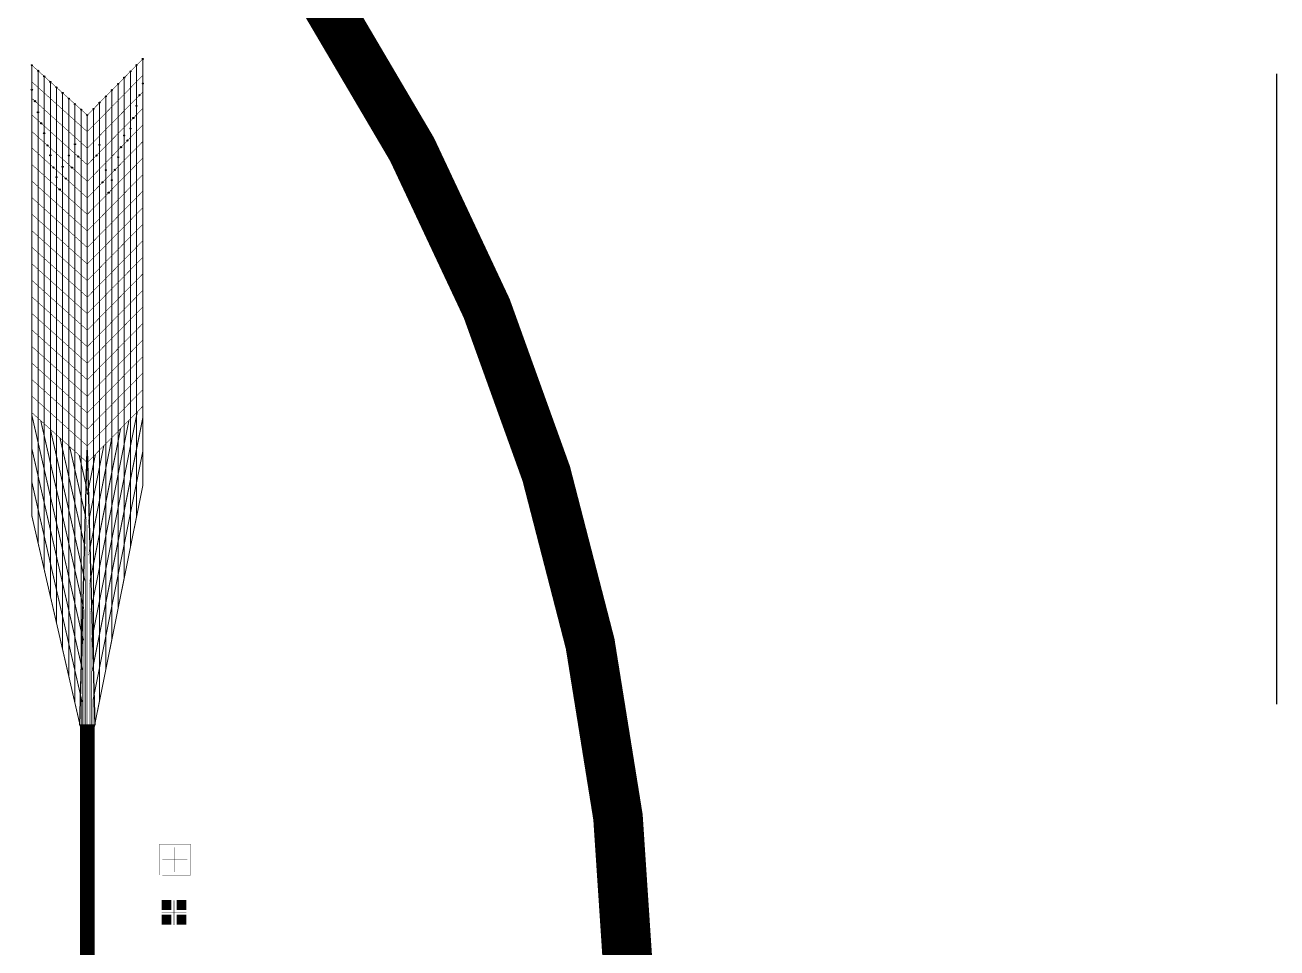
# Model space of a CAD drawing. Header units: millimetres. Extents: x -51 to 51, y -51 to 51.
# Drawn here: x 25.58 to 50.8, y 1.43 to 20.03 of the extents above; entities that cross this region are included whole.
import ezdxf

# ---------------------------------------------------------------- set-up
doc = ezdxf.new("R2010")
doc.units = ezdxf.units.MM
doc.linetypes.add('DASHED', pattern=[19.049999999999997, 12.7, -6.35])
for name, color, linetype in [('bottom_SU8', 5, 'Continuous'), ('metal', 43, 'Continuous'), ('Pt_pads', 1, 'Continuous'), ('reference', 18, 'DASHED')]:
    doc.layers.add(name, color=color, linetype=linetype)
doc.layers.add('top SU-8', color=3, linetype='Continuous', transparency=0.63)

msp = doc.modelspace()

# ---------------------------------------------------------------- linework, layer by layer
at = {"layer": 'bottom_SU8', "transparency": 33554544, "const_width": 1}
msp.add_lwpolyline([(-28.57797041980968, 24.88777058002335, 0.1876667362745851), (-37.85184467012155, -0.7933188926900812, 0.1868266007979046), (-27.32953289591729, -26.11261983133168, 0.1842770213028427), (-2.859382520278395, -37.72452526910359, 0.1850827688334266), (23.00938973387303, -30.07754780079944, 0.238564766207885), (37.75934586617806, 0.5371393615636464, 0.2373457176152347), (21.82965260087996, 30.7311423846811, 0.1857610783168467), (-4.560310380281827, 37.52382571813034, 0.186577640448192)], format="xyb", close=True, dxfattribs=at)
at = {"layer": 'bottom_SU8', "transparency": 33554544}
for points, const_width in [([(25.71783839856281, 19.2222784680461), (25.71783839856281, 10.13667092660512)], 0.02), ([(25.71783839856281, 19.2222784680461), (26.8351953293212, 18.21561078463701)], 0.01), ([(27.82850970359901, 19.2222784680461), (27.82850970359901, 10.12726741314464)], 0.02), ([(27.9535261825128, 19.34729494695988), (27.9535261825128, 10.74342403982059)], 0.02), ([(25.71783839856281, 18.88830432351057), (26.8351953293212, 17.88163664010148)], 0.01), ([(26.09093999043775, 16.12657775221247), (26.09093999043775, 18.88613761204043)], 0.02), ([(25.71783839856281, 18.55561246804609), (26.8351953293212, 17.54894478463702)], 0.01), ([(25.71783839856281, 18.2222794680461), (26.8351953293212, 17.21561178463702)], 0.01), ([(26.8351953293212, 18.21561078463701), (26.83519532932119, 11.04362820174762)], 0.02), ([(25.71783839856281, 17.8889464680461), (26.8351953293212, 16.88227878463702)], 0.01), ([(25.71783839856281, 17.5556134680461), (26.8351953293212, 16.54894578463702)], 0.01), ([(25.71783839856281, 17.2222804680461), (26.8351953293212, 16.21561278463702)], 0.01), ([(25.71783839856281, 16.8889474680461), (26.8351953293212, 15.88227978463702)], 0.01), ([(25.71783839856281, 16.5556144680461), (26.8351953293212, 15.54894678463702)], 0.01), ([(25.71783839856281, 16.2222814680461), (26.8351953293212, 15.21561378463702)], 0.01), ([(25.71783839856281, 15.88894846804611), (26.8351953293212, 14.88228078463702)], 0.01), ([(25.71783839856281, 15.5556154680461), (26.8351953293212, 14.54894778463702)], 0.01), ([(25.71783839856281, 15.2222824680461), (26.8351953293212, 14.21561478463702)], 0.01), ([(25.71783839856281, 14.8889494680461), (26.8351953293212, 13.88228178463702)], 0.01), ([(25.71783839856281, 14.5556164680461), (26.8351953293212, 13.54894878463702)], 0.01), ([(25.71783839856281, 14.2222834680461), (26.8351953293212, 13.21561578463703)], 0.01), ([(25.71783839856281, 13.88895046804611), (26.8351953293212, 12.88228278463702)], 0.01), ([(25.71783839856281, 13.5556174680461), (26.8351953293212, 12.54894978463702)], 0.01), ([(25.7178383985628, 13.2222844680461), (26.83519532932119, 12.21561678463702)], 0.01), ([(25.7178383985628, 12.88895146804611), (26.83519532932119, 11.88228378463702)], 0.01), ([(25.7178383985628, 12.5556184680461), (26.83519532932119, 11.54895078463702)], 0.01), ([(25.7178383985628, 12.2222854680461), (26.83519532932119, 11.21561778463702)], 0.01), ([(26.97439840354622, 5.878711448469108), (27.9535261825128, 10.74912958396371)], 0.02), ([(25.71783839856281, 10.14377712568695), (26.69517092523097, 5.898170587325794)], 0.02), ([(26.83519532932119, 5.929821224709837), (26.83519532932119, -19.10166148976654)], 0.3)]:
    msp.add_lwpolyline(points, dxfattribs=dict(at, const_width=const_width))
at = {"layer": 'bottom_SU8', "transparency": 33554559}
for points, const_width in [([(26.8351953293212, 18.21561078463701), (27.9535261825128, 19.34729494695988)], 0.01), ([(26.8351953293212, 17.88227778463702), (27.9523945858961, 19.01665813437583)], 0.01), ([(26.8351953293212, 17.54894478463702), (27.9535261825128, 18.68447413349863)], 0.01), ([(26.8351953293212, 17.21561178463702), (27.9535261825128, 18.35114113349863)], 0.01), ([(26.8351953293212, 16.87732699935162), (27.9535261825128, 18.01843224020698)], 0.01), ([(26.8351953293212, 16.54894578463702), (27.9535261825128, 17.68447513349864)], 0.01), ([(26.8351953293212, 16.21561278463702), (27.9535261825128, 17.35114213349863)], 0.01), ([(26.8351953293212, 15.88227978463702), (27.9535261825128, 17.01780913349864)], 0.01), ([(26.8351953293212, 15.54894678463702), (27.9535261825128, 16.68447613349863)], 0.01), ([(26.8351953293212, 15.21561378463702), (27.9535261825128, 16.35114313349864)], 0.01), ([(26.8351953293212, 14.88228078463702), (27.9535261825128, 16.01781013349864)], 0.01), ([(26.8351953293212, 14.54894778463702), (27.9535261825128, 15.68447713349864)], 0.01), ([(26.8351953293212, 14.21561478463702), (27.9535261825128, 15.35114413349864)], 0.01), ([(26.8351953293212, 13.88228178463702), (27.9535261825128, 15.01781113349863)], 0.01), ([(26.8351953293212, 13.54894878463702), (27.9535261825128, 14.68447813349863)], 0.01), ([(26.8351953293212, 13.21561578463703), (27.9535261825128, 14.35114513349864)], 0.01), ([(26.8351953293212, 12.88228278463702), (27.9535261825128, 14.01781213349863)], 0.01), ([(26.8351953293212, 12.54894978463702), (27.9535261825128, 13.68447913349863)], 0.01), ([(26.83519532932119, 12.21561678463702), (27.9535261825128, 13.35114613349863)], 0.01), ([(26.83519532932119, 11.88228378463702), (27.9535261825128, 13.01781313349864)], 0.01), ([(26.83519532932119, 11.54895078463702), (27.9535261825128, 12.68448013349864)], 0.01), ([(25.71783839856281, 12.17333587376309), (26.75520963191554, 7.631636303231865)], 0.02), ([(26.83519532932119, 11.21561778463702), (27.95375984814665, 12.35138439261055)], 0.01), ([(27.84334219682504, 12.23926865928332), (26.92220798889539, 7.632528777075137)], 0.02), ([(27.9535261825128, 12.11661644024598), (26.94015346012244, 7.048576956325221)], 0.02), ([(25.89751159602121, 12.06041131979753), (26.76117736763887, 8.279209048204674)], 0.02), ([(26.09093999043774, 11.88614461204044), (26.78622291377074, 8.843298211441013)], 0.02), ([(27.50529056153376, 11.89601822296708), (26.89135959845069, 8.825651029771677)], 0.02), ([(27.6743163791794, 12.0676434411252), (26.91177168854576, 8.254035165515095)], 0.02), ([(26.28501301105049, 11.71129713699069), (26.79279849708434, 9.48816905160086)], 0.02), ([(27.3313655552435, 11.71941847292004), (26.87799875582409, 9.432114539657057)], 0.02), ([(25.71783839856281, 11.49963587376309), (26.73705500816639, 7.03741879150002)], 0.02), ([(26.47876371856513, 11.53674004558728), (26.80957116638244, 10.08843687756456)], 0.02), ([(26.67251442607977, 11.36218295418386), (26.8351953293212, 10.64995211084605)], 0.02), ([(26.99821310859682, 11.38114256849273), (26.8351953293212, 10.56586451364127)], 0.02), ([(27.16830849545723, 11.55811687380451), (26.86231056042125, 10.02777213243188)], 0.02), ([(27.9535261825128, 11.44291644024598), (26.95273817737147, 6.437815145308249)], 0.02), ([(25.71783839856281, 10.82593587376309), (26.73123441559907, 6.389201841263979)], 0.02), ([(28.28753123231369, 2.903628917450713), (28.28753123231369, 3.524091928409045), (28.91253123231369, 3.524091928409045), (28.91253123231369, 2.899091928409045), (28.35003123231369, 2.899091928409045)], 0.005), ([(28.28753123231369, 2.903628917450713), (28.28753123231369, 3.524091928409045), (28.91253123231369, 3.524091928409045), (28.91253123231369, 2.899091928409045), (28.35003123231369, 2.899091928409045)], 0.005), ([(28.60003123231369, 3.461591928409045), (28.60003123231369, 2.961591928409045)], 0.005), ([(28.60003123231369, 3.461591928409045), (28.60003123231369, 2.961591928409045)], 0.005), ([(28.35003123231369, 3.211591928409045), (28.85003123231369, 3.211591928409045)], 0.005), ([(28.35003123231369, 3.211591928409045), (28.85003123231369, 3.211591928409045)], 0.005), ([(28.43126755424709, 2.198953844801284), (28.43126755424709, 2.400069974278895)], 0.2), ([(28.43126755424709, 2.198953844801284), (28.43126755424709, 2.400069974278895)], 0.2), ([(28.5821047495243, 1.897071184969358), (28.5821047495243, 2.397071184969358)], 0.01), ([(28.5821047495243, 1.897071184969358), (28.5821047495243, 2.397071184969358)], 0.01), ([(28.73294174846351, 2.198953844801284), (28.73294174846351, 2.400069974278895)], 0.2), ([(28.73294174846351, 2.198953844801284), (28.73294174846351, 2.400069974278895)], 0.2), ([(28.43126755424709, 1.900777248349558), (28.43126755424709, 2.10189337782717)], 0.2), ([(28.43126755424709, 1.900777248349558), (28.43126755424709, 2.10189337782717)], 0.2), ([(28.73294174846351, 1.900777248349558), (28.73294174846351, 2.10189337782717)], 0.2), ([(28.73294174846351, 1.900777248349558), (28.73294174846351, 2.10189337782717)], 0.2)]:
    msp.add_lwpolyline(points, dxfattribs=dict(at, const_width=const_width))
for points in [[(25.84285487747659, 19.10964655450825, 0.02, 0.02, 0), (25.84285487747659, 9.60069607006232, 0.02, 0.02, 0)], [(25.96689743395717, 18.99789208327434, 0.02, 0.02, 0), (25.96689743395717, 9.061845807271666, 0.02, 0.02, 0)], [(27.57945066820465, 18.97131181706155, 0.02, 0.02, 0), (27.57945066820465, 8.888387596994633, 0.02, 0.02, 0)], [(27.70349322468523, 19.09726198913231, 0.02, 0.02, 0), (27.70349322468522, 9.505405242325605, 0.02, 0.02, 0)], [(26.21498254691832, 18.77438314080653, 0.02, 0.02, 0), (26.21498254691831, 7.984145281690441, 0.02, 0.02, 0)], [(26.339067303514, 18.66259064994708, 0.02, 0.02, 0), (26.33892257281995, 7.445740419502446, 0.02, 0.02, 0)], [(27.3313655552435, 18.71941147292004, 0.02, 0.02, 0), (27.3313655552435, 7.657691376788527, 0.02, 0.02, 0)], [(27.45540811172407, 18.8453616449908, 0.02, 0.02, 0), (27.45540811172407, 8.271369951663662, 0.02, 0.02, 0)], [(26.46306765987947, 18.55087419833873, 0.02, 0.02, 0), (26.46306765987946, 6.906444756109217, 0.02, 0.02, 0)], [(26.58711021636005, 18.43911972710482, 0.02, 0.02, 0), (26.58711021636004, 6.367594493318567, 0.02, 0.02, 0)], [(27.08328044228235, 18.46751112877853, 0.02, 0.02, 0), (27.08323992240915, 6.420115460031639, 0.02, 0.02, 0)], [(27.20732299876292, 18.59346130084929, 0.02, 0.02, 0), (27.20732299876292, 7.037334661001715, 0.02, 0.02, 0)], [(26.71115277284062, 18.32736525587092, 0.02, 0.02, 0), (26.70893452918944, 6.757858897078588, 0.02, 0.02, 0)], [(26.95923788580177, 18.34156095670777, 0.02, 0.02, 0), (26.95923788580177, 6.880674582445751, 0.02, 0.02, 0)], [(26.09093999043775, 16.12657775221247, 0.02, 0.02, 0), (26.09093999043774, 8.522995544481063, 0.04, 0.04, 0)], [(28.3321047495243, 2.147071184969358, 0.01, 0.01, 0), (28.8321047495243, 2.147071184969358, 0.025, 0.025, 0)], [(28.3321047495243, 2.147071184969358, 0.01, 0.01, 0), (28.8321047495243, 2.147071184969358, 0.025, 0.025, 0)]]:
    msp.add_lwpolyline(points, format="xyseb", dxfattribs=at)
at = {"layer": 'bottom_SU8', "transparency": 33554544}
msp.add_lwpolyline([(26.83519532932119, 11.46181894777892), (26.98517909183428, 5.922612984735864), (26.68652086244059, 5.922817515539208)], close=True, dxfattribs=at)
for centre, radius in [((25.71783839856281, 19.2222784680461), 0.01), ((27.82850970359901, 19.2222784680461), 0.01147710527947082), ((27.9535261825128, 19.34729494695988), 0.01), ((25.84285487747659, 19.10964655450825), 0.01), ((25.96689743395717, 18.99789208327434), 0.01), ((25.71783839856281, 18.72894072581945), 0.011), ((26.09093999043775, 18.88613761204043), 0.01), ((26.21498254691832, 18.77438314080653), 0.01), ((26.339067303514, 18.66259064994708), 0.01), ((27.95354827706674, 18.85304639023568), 0.011), ((25.78277879795479, 18.49716178914488), 0.011), ((26.46306765987947, 18.55087419833873), 0.01), ((26.58711021636005, 18.43911972710482), 0.01), ((27.82855971212044, 18.40374234597627), 0.011), ((27.88868719008361, 18.6186380004403), 0.011), ((25.84276424763871, 18.2727349340216), 0.011), ((26.71115277284062, 18.32736525587092), 0.01), ((27.7636793722199, 18.15837472250307), 0.011), ((25.9072128279469, 18.05146434516103), 0.011), ((27.70348346666529, 17.94552948462339), 0.011), ((25.96686139408135, 17.85023281580285), 0.011), ((27.57940093364109, 17.80487248477854), 0.011), ((27.64638229847196, 17.70503348636287), 0.011), ((26.03149457397094, 17.60636215967228), 0.011), ((26.09094027375127, 17.4055271412071), 0.011), ((26.46296867155402, 17.40082534316795), 0.011), ((26.58695256400611, 17.62964804465261), 0.011), ((27.02027272550092, 17.40353543404112), 0.011), ((27.08324250920501, 17.61826533263363), 0.011), ((27.51448485783947, 17.57045000390631), 0.011), ((26.1549543152272, 17.16179976796808), 0.011), ((26.33887517846566, 17.17620686537609), 0.011), ((26.52744282932818, 17.1595442561288), 0.011), ((26.6506968957144, 17.38285599238392), 0.011), ((27.45534397409816, 17.36721112115717), 0.011), ((26.21500454000321, 16.96467627011677), 0.011), ((26.40336931399514, 16.93800160293685), 0.011), ((27.20735061571136, 17.10926634358927), 0.011), ((27.33125778771878, 16.90554039763171), 0.011), ((27.39099469764885, 17.11317123532864), 0.011), ((26.27911265360216, 16.71721903542042), 0.011), ((27.14375090000781, 16.86224654466654), 0.011), ((27.26664901792055, 16.65388650920935), 0.011)]:
    msp.add_circle(centre, radius, dxfattribs=at)
at = {"layer": 'bottom_SU8', "transparency": 33554559}
for centre in [(27.57945066820465, 18.97131181706155), (27.70349322468523, 19.09726198913231), (27.3313655552435, 18.71941147292004), (27.45540811172407, 18.8453616449908), (27.08328044228235, 18.46751112877853), (27.20732299876292, 18.59346130084929), (26.8351953293212, 18.21561078463701), (26.95923788580177, 18.34156095670777)]:
    msp.add_circle(centre, 0.01, dxfattribs=at)
at = {"layer": 'metal', "transparency": 33554544, "const_width": 1}
msp.add_lwpolyline([(-28.57797041980968, 24.88777058002335, 0.1876667362745851), (-37.85184467012155, -0.7933188926900812, 0.1868266007979046), (-27.32953289591729, -26.11261983133168, 0.1842770213028427), (-2.859382520278395, -37.72452526910359, 0.1850827688334266), (23.00938973387303, -30.07754780079944, 0.238564766207885), (37.75934586617806, 0.5371393615636464, 0.2373457176152347), (21.82965260087996, 30.7311423846811, 0.1857610783168467), (-4.560310380281827, 37.52382571813034, 0.186577640448192)], format="xyb", close=True, dxfattribs=at)
at = {"layer": 'metal', "transparency": 33554544, "const_width": 0.004}
for points in [[(25.71403133727642, 10.13668819075938), (25.71326378985592, 18.72894072581946)], [(27.94886467656821, 18.67974093956512), (27.88868719008361, 18.6186380004403)], [(27.94886467656821, 10.74878465240906), (27.94886467656821, 18.68149225975637)], [(27.9583816651008, 10.74818644504828), (27.9583816651008, 18.85304639023568)], [(25.72156786468727, 18.55233817247469), (25.78277879795479, 18.49716178914488)], [(25.72270271843299, 10.14153988816403), (25.72270271843299, 18.55134302378153)], [(27.82386551975457, 18.21948645587383), (27.7636793722199, 18.15837472250307)], [(27.82366990071813, 10.81974598413379), (27.82386551975457, 18.22147079951398)], [(27.83356513622642, 10.81942902818079), (27.83356513622642, 18.40374234597627)], [(25.84752822193664, 10.27755099719931), (25.84752822193664, 18.10852421819661)], [(25.84752822193664, 18.10503560704771), (25.9072128279469, 18.05146434516103)], [(27.7085616294527, 10.86499342059412), (27.7085616294527, 17.94552948462339)], [(25.96184899167534, 17.85023281580285), (25.96226912744547, 10.40507818408921)], [(25.97087838495421, 17.66097349907047), (26.03149457397094, 17.60636215967228)], [(25.97204915750413, 10.4050781840892), (25.97204915750413, 17.65991870730412)], [(27.58419048142073, 10.91798788386902), (27.58419048142073, 17.80487248477854)], [(27.69910674794679, 17.75883164944246), (27.64638229847196, 17.70503348636287)], [(27.69910674794679, 10.86551894855572), (27.69910674794679, 17.76065545660683)], [(26.08675352946798, 10.5352805319321), (26.08675352946798, 17.4055271412071)], [(26.45851523238994, 10.93048314976383), (26.45851523238994, 17.40191553415204)], [(26.58277677978654, 11.06117748123049), (26.58277677978654, 17.62964804465261)], [(26.59043271720133, 17.4381730206123), (26.6506968957144, 17.38285599238392)], [(26.59161061603622, 11.06117748123049), (26.59147907026059, 17.43721256378464)], [(26.95726837209961, 17.3395621544083), (27.02027272550092, 17.40353543404112)], [(27.08342253523696, 11.13057233041306), (27.08342253523696, 17.61826533263363)], [(27.57653961384298, 17.63376848170161), (27.51448485783947, 17.57045000390631)], [(27.57477578681451, 10.92060158790882), (27.57562786312578, 17.6328381635236)], [(26.09492608353608, 10.53534482524671), (26.09492608353608, 17.21755585265097)], [(26.09492608353608, 17.21588139512963), (26.1549543152272, 17.16179976796808)], [(26.33394314985949, 10.79908438719983), (26.33394314985949, 17.17620686537609)], [(26.46777544229632, 10.93048314976383), (26.46777544229632, 17.21517420465531)], [(26.46777544229632, 17.21330078515275), (26.52744282932818, 17.1595442561288)], [(26.95923788580177, 11.1845256026813), (26.95923788580177, 17.34156195670777)], [(27.45062384005419, 17.17359599773724), (27.39099469764885, 17.11317123532864)], [(27.45062384005419, 10.9714603539596), (27.45062384005419, 17.17542416415696)], [(27.46008585718275, 10.97034628685244), (27.46058653783862, 17.36721112115717)], [(26.21044515355848, 10.66867797796746), (26.21044515355848, 16.96467627011677)], [(26.34376397840607, 10.80067215253072), (26.34376397840607, 16.99387102559965)], [(26.34376397840607, 16.99171021116169), (26.40336931399514, 16.93800160293685)], [(27.20365563651268, 16.92358711062798), (27.14375090000781, 16.86224654466654)], [(27.20231629317837, 11.09360505276365), (27.2028094960389, 16.92272068939698)], [(27.21194288234679, 11.09360505276365), (27.21138757245959, 17.10926634358927)], [(27.33643093772358, 11.02467565079266), (27.33643093772358, 16.90554039763171)], [(26.21835450355571, 10.66816641287291), (26.2191879815844, 16.77438763530866)], [(26.21918763093223, 16.77181868966269), (26.27911265360216, 16.71721903542042)], [(27.32597503707817, 16.71430971756942), (27.26664901792055, 16.65388650920935)], [(27.32597503707817, 11.02498593591915), (27.32597503707817, 16.71629162887118)], [(26.95923788580177, 11.18622122942807), (26.83615813513436, 10.5706796599035)], [(27.08342253523696, 11.13358857486622), (26.84619532932119, 9.947177277544741)], [(26.85519532932119, 9.342530529810546), (27.20263203616677, 11.0951978390265)], [(26.86419532932119, 9.34291908505881), (27.21215251502036, 11.09466041886704)], [(26.80119532932119, 9.43066827783511), (26.45851523238994, 10.93175872671102)], [(26.81019532932119, 9.43066827783511), (26.46748421774433, 10.93175872671102)], [(26.81919532932119, 10.02611941192114), (26.58277677978654, 11.06238985475603)], [(26.82819532932119, 10.02736334778771), (26.5916105910234, 11.06238985475603)], [(26.87319532932119, 8.756974975426573), (27.32597503707817, 11.02619137678852)], [(26.88219532932119, 8.759960421506065), (27.33643093772358, 11.02619137678852)], [(26.89119532932119, 8.175637621543016), (27.45062384005419, 10.97284809257533)], [(26.90019532932119, 8.172680129078316), (27.46058653783862, 10.97284809257533)], [(26.90919532932119, 7.592033229484485), (27.5749661809788, 10.9222846226567)], [(26.91819532932119, 7.59120859784295), (27.58419048142073, 10.91950480836214)], [(26.92719532932119, 7.0093233531056), (27.69910674794679, 10.86616152414895)], [(26.93619532932119, 7.005806788341459), (27.7085616294527, 10.86616152414895)], [(26.76519532932119, 8.243321709488526), (26.21044515355848, 10.66935725081154)], [(26.77419532932119, 8.243321709488526), (26.21835466610096, 10.66935725081154)], [(26.78319532932119, 8.837363981379411), (26.33394314985949, 10.8006805459216)], [(26.79219532932119, 8.839575112324354), (26.34376397840607, 10.8020368585483)], [(26.94519532932119, 6.425296861460964), (27.82386551975457, 10.82072454165958)], [(26.95274093951536, 6.414232820653043), (27.83356513622642, 10.82072454165958)], [(26.96319532932119, 5.846645849976512), (27.94886467656821, 10.75012642592807)], [(26.97219532932119, 5.845885511649129), (27.9583816651008, 10.74912958396371)], [(26.72919532932119, 7.052343966556208), (25.96226912744547, 10.40829005444991)], [(26.73819532932119, 7.052343966556209), (25.97204915750413, 10.40829005444991)], [(26.74719532932119, 7.64871197921363), (26.08675352946798, 10.53648253737626)], [(26.75619532932119, 7.64871197921363), (26.09492608353608, 10.53648253737626)], [(26.83719532932119, -11.09568272075523), (26.83719532932119, 10.57541633231719)], [(25.71341723074616, 10.14271900786078), (26.69319532932119, 5.886887874098619)], [(26.70219532932119, 5.888539932743669), (25.72270271843299, 10.14290122921327)], [(25.83713077496409, 10.28490279793866), (26.71126525836567, 6.455139762900632)], [(26.72019532932119, 6.456006702875555), (25.84639933538907, 10.28490279793866)], [(26.81919532932119, -12.09568272075523), (26.81919532932119, 10.02736334778771)], [(26.82819532932119, -11.59568272075522), (26.82819532932119, 10.02906292757822)], [(26.84619532932119, -10.59568272075523), (26.84619532932119, 9.956179467246756)], [(26.80119532932119, -13.09568272075522), (26.80119532932119, 9.436535741619053)], [(26.81019532932119, -12.59568272075523), (26.81019532932119, 9.43653574161905)], [(26.85519532932119, -10.09605389900143), (26.85519532932119, 9.348076527021902)], [(26.86419532932119, -9.596063882279097), (26.86419532932119, 9.348076527021902)], [(26.78319532932119, -14.09568272075524), (26.78319532932119, 8.83888186267265)], [(26.79219532932119, -13.59568272075523), (26.79219532932119, 8.840687666200182)], [(26.87319532932119, -9.096063882279093), (26.87319532932119, 8.759870969938191)], [(26.88219532932119, -8.596063882279093), (26.88219532932119, 8.761724294611184)], [(26.76519532932119, -15.09568272075524), (26.76519532932119, 8.244467807702648)], [(26.77419532932119, -14.59568272075524), (26.77419532932119, 8.244467807702648)], [(26.89119532932119, -8.096063882279093), (26.89119532932119, 8.176409141316496)], [(26.90019532932119, -7.596063882279093), (26.90019532932119, 8.175637621543018)], [(26.74719532932119, -16.09568272075524), (26.74719532932119, 7.650263404844708)], [(26.75619532932119, -15.59568272075523), (26.75619532932119, 7.650263404844708)], [(26.90919532932119, -7.096063882279097), (26.90919532932119, 7.596958656443775)], [(26.91819532932119, -6.596063882279093), (26.91819532932119, 7.595180806531033)], [(26.72919532932119, -17.09568272075523), (26.72919532932119, 7.055416068842504)], [(26.73819532932119, -16.59568272075524), (26.73819532932119, 7.055416068842505)], [(26.92719532932119, -6.096063882279093), (26.92719532932119, 7.011422669590473)], [(26.93619532932119, -5.596063882279093), (26.93619532932119, 7.008549037970596)], [(26.71119532932119, -18.09568272075524), (26.71119532932119, 6.456490300414742)], [(26.72019532932119, -17.59568272075524), (26.72019532932119, 6.457591672844927)], [(26.94519532932119, -5.096063882279097), (26.94519532932119, 6.426814742754203)], [(26.95419532932119, -4.596063882279093), (26.95274093951721, 6.416899562701857)], [(26.69319532932119, -19.09568272075524), (26.69319532932119, 5.888855808593206)], [(26.70219532932119, -18.59568272075524), (26.70219532932119, 5.894267628452752)], [(26.96319532932119, -4.096063882279093), (26.96319532932119, 5.853980878546708)], [(26.97219532932119, -3.596063882279093), (26.97219532932119, 5.848798278329895)]]:
    msp.add_lwpolyline(points, dxfattribs=at)
at = {"layer": 'metal', "transparency": 33554554, "const_width": 0.004}
msp.add_lwpolyline([(25.83866883721808, 10.27755099719931), (25.83795643308591, 18.2727349340216)], dxfattribs=at)
at = {"layer": 'metal', "transparency": 33554559}
for points, const_width in [([(28.28753123231369, 2.903628917450713), (28.28753123231369, 3.524091928409045), (28.91253123231369, 3.524091928409045), (28.91253123231369, 2.899091928409045), (28.35003123231369, 2.899091928409045)], 0.005), ([(28.60003123231369, 3.461591928409045), (28.60003123231369, 2.961591928409045)], 0.005), ([(28.35003123231369, 3.211591928409045), (28.85003123231369, 3.211591928409045)], 0.005), ([(28.43126755424709, 2.198953844801284), (28.43126755424709, 2.400069974278895)], 0.2), ([(28.5821047495243, 1.897071184969358), (28.5821047495243, 2.397071184969358)], 0.01), ([(28.73294174846351, 2.198953844801284), (28.73294174846351, 2.400069974278895)], 0.2), ([(28.43126755424709, 1.900777248349558), (28.43126755424709, 2.10189337782717)], 0.2), ([(28.73294174846351, 1.900777248349558), (28.73294174846351, 2.10189337782717)], 0.2)]:
    msp.add_lwpolyline(points, dxfattribs=dict(at, const_width=const_width))
msp.add_lwpolyline([(28.3321047495243, 2.147071184969358, 0.01, 0.01, 0), (28.8321047495243, 2.147071184969358, 0.025, 0.025, 0)], format="xyseb", dxfattribs=at)
at = {"layer": 'metal', "transparency": 33554544}
for centre in [(25.71783839856281, 18.72894072581945), (27.95354827706674, 18.85304639023568), (25.78277879795479, 18.49716178914488), (27.82855971212044, 18.40374234597627), (27.88868719008361, 18.6186380004403), (25.84276424763871, 18.2727349340216), (27.7636793722199, 18.15837472250307), (25.9072128279469, 18.05146434516103), (27.70348346666529, 17.94552948462339), (25.96686139408135, 17.85023281580285), (27.57940093364109, 17.80487248477854), (27.64638229847196, 17.70503348636287), (26.03149457397094, 17.60636215967228), (26.09094027375127, 17.4055271412071), (26.46296867155402, 17.40082534316795), (26.58695256400611, 17.62964804465261), (27.02027272550092, 17.40353543404112), (27.08324250920501, 17.61826533263363), (27.51448485783947, 17.57045000390631), (26.1549543152272, 17.16179976796808), (26.33887517846566, 17.17620686537609), (26.52744282932818, 17.1595442561288), (26.6506968957144, 17.38285599238392), (27.45534397409816, 17.36721112115717), (26.21500454000321, 16.96467627011677), (26.40336931399514, 16.93800160293685), (27.20735061571136, 17.10926634358927), (27.33125778771878, 16.90554039763171), (27.39099469764885, 17.11317123532864), (26.27911265360216, 16.71721903542042), (27.14375090000781, 16.86224654466654), (27.26664901792055, 16.65388650920935)]:
    msp.add_circle(centre, 0.01, dxfattribs=at)
at = {"layer": 'Pt_pads', "transparency": 33554544, "const_width": 1}
msp.add_lwpolyline([(-28.57797041980968, 24.88777058002335, 0.1876667362745851), (-37.85184467012155, -0.7933188926900812, 0.1868266007979046), (-27.32953289591729, -26.11261983133168, 0.1842770213028427), (-2.859382520278395, -37.72452526910359, 0.1850827688334266), (23.00938973387303, -30.07754780079944, 0.238564766207885), (37.75934586617806, 0.5371393615636464, 0.2373457176152347), (21.82965260087996, 30.7311423846811, 0.1857610783168467), (-4.560310380281827, 37.52382571813034, 0.186577640448192)], format="xyb", close=True, dxfattribs=at)
at = {"layer": 'Pt_pads', "transparency": 33554559}
for points, const_width in [([(28.28753123231369, 2.903628917450713), (28.28753123231369, 3.524091928409045), (28.91253123231369, 3.524091928409045), (28.91253123231369, 2.899091928409045), (28.35003123231369, 2.899091928409045)], 0.005), ([(28.60003123231369, 3.461591928409045), (28.60003123231369, 2.961591928409045)], 0.005), ([(28.35003123231369, 3.211591928409045), (28.85003123231369, 3.211591928409045)], 0.005), ([(28.43126755424709, 2.198953844801284), (28.43126755424709, 2.400069974278895)], 0.2), ([(28.5821047495243, 1.897071184969358), (28.5821047495243, 2.397071184969358)], 0.01), ([(28.73294174846351, 2.198953844801284), (28.73294174846351, 2.400069974278895)], 0.2), ([(28.43126755424709, 1.900777248349558), (28.43126755424709, 2.10189337782717)], 0.2), ([(28.73294174846351, 1.900777248349558), (28.73294174846351, 2.10189337782717)], 0.2)]:
    msp.add_lwpolyline(points, dxfattribs=dict(at, const_width=const_width))
msp.add_lwpolyline([(28.3321047495243, 2.147071184969358, 0.01, 0.01, 0), (28.8321047495243, 2.147071184969358, 0.025, 0.025, 0)], format="xyseb", dxfattribs=at)
at = {"layer": 'Pt_pads', "transparency": 33554544}
for centre in [(25.71783839856281, 18.72894072581945), (27.95354827706674, 18.85304639023568), (25.78277879795479, 18.49716178914488), (27.82855971212044, 18.40374234597627), (27.88868719008361, 18.6186380004403), (25.84276424763871, 18.2727349340216), (27.7636793722199, 18.15837472250307), (25.9072128279469, 18.05146434516103), (27.70348346666529, 17.94552948462339), (25.96686139408135, 17.85023281580285), (27.57940093364109, 17.80487248477854), (27.64638229847196, 17.70503348636287), (26.03149457397094, 17.60636215967228), (26.09094027375127, 17.4055271412071), (26.46296867155402, 17.40082534316795), (26.58695256400611, 17.62964804465261), (27.02027272550092, 17.40353543404112), (27.08324250920501, 17.61826533263363), (27.51448485783947, 17.57045000390631), (26.1549543152272, 17.16179976796808), (26.33887517846566, 17.17620686537609), (26.52744282932818, 17.1595442561288), (26.6506968957144, 17.38285599238392), (27.45534397409816, 17.36721112115717), (26.21500454000321, 16.96467627011677), (26.40336931399514, 16.93800160293685), (27.20735061571136, 17.10926634358927), (27.33125778771878, 16.90554039763171), (27.39099469764885, 17.11317123532864), (26.27911265360216, 16.71721903542042), (27.14375090000781, 16.86224654466654), (27.26664901792055, 16.65388650920935)]:
    msp.add_circle(centre, 0.01, dxfattribs=at)
at = {"layer": 'reference', "transparency": 33554646}
msp.add_line((50.79999530384144, -50.8), (50.79999530384144, 50.8), dxfattribs=at)
at = {"layer": 'reference'}
msp.add_circle((-4.696158541150908e-06, 0), 38.1, dxfattribs=at)
at = {"layer": 'top SU-8', "transparency": 33554544, "const_width": 1}
msp.add_lwpolyline([(-28.57797041980968, 24.88777058002335, 0.1876667362745851), (-37.85184467012155, -0.7933188926900812, 0.1868266007979046), (-27.32953289591729, -26.11261983133168, 0.1842770213028427), (-2.859382520278395, -37.72452526910359, 0.1850827688334266), (23.00938973387303, -30.07754780079944, 0.238564766207885), (37.75934586617806, 0.5371393615636464, 0.2373457176152347), (21.82965260087996, 30.7311423846811, 0.1857610783168467), (-4.560310380281827, 37.52382571813034, 0.186577640448192)], format="xyb", close=True, dxfattribs=at)
at = {"layer": 'top SU-8', "transparency": 33554544}
for points, const_width in [([(25.71783839856281, 18.74750778867102), (25.71783839856281, 19.2222784680461)], 0.02), ([(25.71783839856281, 19.2222784680461), (26.8351953293212, 18.21561078463701)], 0.01), ([(27.82850188448041, 18.41940099850141), (27.82850970359901, 19.2222784680461)], 0.02), ([(27.95354827706674, 18.86774580672196), (27.9535261825128, 19.34729494695988)], 0.02), ([(25.84276533054681, 18.28958606048779), (25.84285487747659, 19.10964655450825)], 0.02), ([(25.96686139408135, 17.86741964219065), (25.96689743395717, 18.99789208327434)], 0.02), ([(27.57947767580121, 17.8215636601232), (27.57945066820465, 18.97131181706155)], 0.02), ([(27.70345350040092, 17.95993014403863), (27.70349322468523, 19.09726198913231)], 0.02), ([(25.71783839856281, 18.71582262366397), (25.71783839856281, 10.13667092660512)], 0.02), ([(25.71783839856281, 18.88830432351057), (26.8351953293212, 17.88163664010148)], 0.01), ([(26.0909402707877, 17.42101493025379), (26.09093999043775, 18.88613761204043)], 0.02), ([(26.21500447441696, 16.98004323089366), (26.21498254691832, 18.77438314080653)], 0.02), ([(26.33887553331401, 17.18893369546205), (26.339067303514, 18.66259064994708)], 0.02), ([(27.33125838184879, 16.92026539300097), (27.3313655552435, 18.71941147292004)], 0.02), ([(27.45534471377979, 17.38425822546324), (27.45540811172407, 18.8453616449908)], 0.02), ([(27.90011654404052, 18.6302431232173), (27.9535261825128, 18.68447413349863)], 0.01), ([(27.95331406444988, 18.83697167550296), (27.9535261825128, 10.74342403982059)], 0.02), ([(25.77231143448756, 18.50658311249204), (25.71783839856281, 18.55561246804609)], 0.01), ([(25.79400637105725, 18.48704585555984), (26.8351953293212, 17.54894478463702)], 0.01), ([(26.46296867155402, 17.41560405342504), (26.46306765987947, 18.55087419833873)], 0.02), ([(26.58695256400611, 17.64651607894977), (26.58711021636005, 18.43911972710482)], 0.02), ([(27.08320319951467, 17.63392942792976), (27.08328044228235, 18.46751112877853)], 0.02), ([(27.20735041859538, 17.12978841091321), (27.20732299876292, 18.59346130084929)], 0.02), ([(25.8957174033697, 18.06202177351108), (25.71783839856281, 18.2222794680461)], 0.01), ([(26.8351953293212, 18.21561078463701), (26.83519532932119, 11.04362820174762)], 0.02), ([(27.77483947807148, 18.16970645648387), (27.9535261825128, 18.35114113349863)], 0.01), ([(27.82850970359901, 18.38786152513254), (27.82850970359901, 10.12726741314464)], 0.02), ([(26.63928905411174, 17.39207875775885), (25.9193540435955, 18.04052867708973)], 0.01), ([(27.65619068356474, 17.71504161553302), (27.9535261825128, 18.01843224020698)], 0.01), ([(26.02032505187118, 17.61642519022897), (25.71783839856281, 17.8889464680461)], 0.01), ([(27.52510824400562, 17.58128973134049), (27.63684566679105, 17.69530264476074)], 0.01), ([(26.1438797649887, 17.17177723490502), (25.71783839856281, 17.5556134680461)], 0.01), ([(26.51703427101354, 17.1689217066084), (26.043123913803, 17.59588486252036)], 0.01), ([(26.26728150896524, 16.72731177783916), (25.71783839856281, 17.2222804680461)], 0.01), ([(26.09093999043775, 16.12657775221247), (26.09093999043775, 17.38930210223899)], 0.02), ([(26.39333972727029, 16.94703730173191), (26.16672180463026, 17.15119838500615)], 0.01), ([(26.53703402791372, 17.15090319489274), (26.8351953293212, 16.88227878463702)], 0.01), ([(26.65972707042118, 17.37367238184844), (26.8351953293212, 17.21561178463702)], 0.01), ([(27.00952318365752, 17.39262057801692), (26.8351953293212, 17.21561178463702)], 0.01), ([(26.41300778057352, 16.9295085131345), (26.8351953293212, 16.54894578463702)], 0.01), ([(27.38041583796129, 17.10243488068604), (27.15420764171799, 16.87285896327519)], 0.01), ([(25.71783839856281, 16.8889474680461), (26.8351953293212, 15.88227978463702)], 0.01), ([(26.2880188447711, 16.70855716807301), (26.8351953293212, 16.21561278463702)], 0.01), ([(27.13421915093477, 16.85256820950523), (26.8351953293212, 16.54894578463702)], 0.01), ([(27.2565108405952, 16.64358807659848), (26.8351953293212, 16.21561278463702)], 0.01), ([(25.71783839856281, 16.5556144680461), (26.8351953293212, 15.54894678463702)], 0.01), ([(25.71783839856281, 16.2222814680461), (26.8351953293212, 15.21561378463702)], 0.01), ([(25.71783839856281, 15.88894846804611), (26.8351953293212, 14.88228078463702)], 0.01), ([(25.71783839856281, 15.5556154680461), (26.8351953293212, 14.54894778463702)], 0.01), ([(25.71783839856281, 15.2222824680461), (26.8351953293212, 14.21561478463702)], 0.01), ([(25.71783839856281, 14.8889494680461), (26.8351953293212, 13.88228178463702)], 0.01), ([(25.71783839856281, 14.5556164680461), (26.8351953293212, 13.54894878463702)], 0.01), ([(25.71783839856281, 14.2222834680461), (26.8351953293212, 13.21561578463703)], 0.01), ([(25.71783839856281, 13.88895046804611), (26.8351953293212, 12.88228278463702)], 0.01), ([(25.71783839856281, 13.5556174680461), (26.8351953293212, 12.54894978463702)], 0.01), ([(25.7178383985628, 13.2222844680461), (26.83519532932119, 12.21561678463702)], 0.01), ([(25.7178383985628, 12.88895146804611), (26.83519532932119, 11.88228378463702)], 0.01), ([(25.7178383985628, 12.5556184680461), (26.83519532932119, 11.54895078463702)], 0.01), ([(25.7178383985628, 12.2222854680461), (26.83519532932119, 11.21561778463702)], 0.01), ([(26.97439840354622, 5.878711448469108), (27.9535261825128, 10.74912958396371)], 0.02), ([(25.71783839856281, 10.14377712568695), (26.69517092523097, 5.898170587325794)], 0.02), ([(26.83519532932119, 5.929821224709837), (26.83519532932119, -3.172173781365757)], 0.3)]:
    msp.add_lwpolyline(points, dxfattribs=dict(at, const_width=const_width))
at = {"layer": 'top SU-8', "transparency": 33554559}
for points, const_width in [([(26.8351953293212, 18.21561078463701), (27.9535261825128, 19.34729494695988)], 0.01), ([(26.8351953293212, 17.88227778463702), (27.9523945858961, 19.01665813437583)], 0.01), ([(26.8351953293212, 17.54894478463702), (27.87900518278811, 18.60880709627758)], 0.01), ([(27.03028624811581, 17.41366395717993), (27.75358593102787, 18.14812589195761)], 0.01), ([(27.40047670308254, 17.12292046166477), (27.9535261825128, 17.68447513349864)], 0.01), ([(26.8351953293212, 16.87732699935162), (27.50455934040938, 17.56032235704281)], 0.01), ([(27.27591150979183, 16.66310661529936), (27.9535261825128, 17.35114213349863)], 0.01), ([(26.8351953293212, 15.88227978463702), (27.9535261825128, 17.01780913349864)], 0.01), ([(26.8351953293212, 15.54894678463702), (27.9535261825128, 16.68447613349863)], 0.01), ([(26.8351953293212, 15.21561378463702), (27.9535261825128, 16.35114313349864)], 0.01), ([(26.8351953293212, 14.88228078463702), (27.9535261825128, 16.01781013349864)], 0.01), ([(26.8351953293212, 14.54894778463702), (27.9535261825128, 15.68447713349864)], 0.01), ([(26.8351953293212, 14.21561478463702), (27.9535261825128, 15.35114413349864)], 0.01), ([(26.8351953293212, 13.88228178463702), (27.9535261825128, 15.01781113349863)], 0.01), ([(26.8351953293212, 13.54894878463702), (27.9535261825128, 14.68447813349863)], 0.01), ([(26.8351953293212, 13.21561578463703), (27.9535261825128, 14.35114513349864)], 0.01), ([(26.8351953293212, 12.88228278463702), (27.9535261825128, 14.01781213349863)], 0.01), ([(26.8351953293212, 12.54894978463702), (27.9535261825128, 13.68447913349863)], 0.01), ([(26.83519532932119, 12.21561678463702), (27.9535261825128, 13.35114613349863)], 0.01), ([(26.83519532932119, 11.88228378463702), (27.9535261825128, 13.01781313349864)], 0.01), ([(26.83519532932119, 11.54895078463702), (27.9535261825128, 12.68448013349864)], 0.01), ([(25.71783839856281, 12.17333587376309), (26.75520963191554, 7.631636303231865)], 0.02), ([(26.83519532932119, 11.21561778463702), (27.95375984814665, 12.35138439261055)], 0.01), ([(27.84334219682504, 12.23926865928332), (26.92220798889539, 7.632528777075137)], 0.02), ([(27.9535261825128, 12.11661644024598), (26.94015346012244, 7.048576956325221)], 0.02), ([(25.89751159602121, 12.06041131979753), (26.76117736763887, 8.279209048204674)], 0.02), ([(26.09093999043774, 11.88614461204044), (26.78622291377074, 8.843298211441013)], 0.02), ([(27.50529056153376, 11.89601822296708), (26.89135959845069, 8.825651029771677)], 0.02), ([(27.6743163791794, 12.0676434411252), (26.91177168854576, 8.254035165515095)], 0.02), ([(26.28501301105049, 11.71129713699069), (26.79279849708434, 9.48816905160086)], 0.02), ([(27.3313655552435, 11.71941847292004), (26.87799875582409, 9.432114539657057)], 0.02), ([(25.71783839856281, 11.49963587376309), (26.73705500816639, 7.03741879150002)], 0.02), ([(26.47876371856513, 11.53674004558728), (26.80957116638244, 10.08843687756456)], 0.02), ([(26.67251442607977, 11.36218295418386), (26.8351953293212, 10.64995211084605)], 0.02), ([(26.99821310859682, 11.38114256849273), (26.8351953293212, 10.56586451364127)], 0.02), ([(27.16830849545723, 11.55811687380451), (26.86231056042125, 10.02777213243188)], 0.02), ([(27.9535261825128, 11.44291644024598), (26.95273817737147, 6.437815145308249)], 0.02), ([(25.71783839856281, 10.82593587376309), (26.73123441559907, 6.389201841263979)], 0.02), ([(28.28753123231369, 2.903628917450713), (28.28753123231369, 3.524091928409045), (28.91253123231369, 3.524091928409045), (28.91253123231369, 2.899091928409045), (28.35003123231369, 2.899091928409045)], 0.005), ([(28.60003123231369, 3.461591928409045), (28.60003123231369, 2.961591928409045)], 0.005), ([(28.35003123231369, 3.211591928409045), (28.85003123231369, 3.211591928409045)], 0.005), ([(28.43126755424709, 2.198953844801284), (28.43126755424709, 2.400069974278895)], 0.2), ([(28.5821047495243, 1.897071184969358), (28.5821047495243, 2.397071184969358)], 0.01), ([(28.73294174846351, 2.198953844801284), (28.73294174846351, 2.400069974278895)], 0.2), ([(28.43126755424709, 1.900777248349558), (28.43126755424709, 2.10189337782717)], 0.2), ([(28.73294174846351, 1.900777248349558), (28.73294174846351, 2.10189337782717)], 0.2)]:
    msp.add_lwpolyline(points, dxfattribs=dict(at, const_width=const_width))
for points in [[(25.84285487747659, 18.25284410469718, 0.02, 0.02, 0), (25.84285487747659, 9.60069607006232, 0.02, 0.02, 0)], [(26.71115277284062, 18.32736525587092, 0.02, 0.02, 0), (26.70893452918944, 6.757858897078588, 0.02, 0.02, 0)], [(26.95923788580177, 18.34156095670777, 0.02, 0.02, 0), (26.95923788580177, 6.880674582445751, 0.02, 0.02, 0)], [(27.70349322468523, 17.93123073551525, 0.02, 0.02, 0), (27.70349322468522, 9.505405242325605, 0.02, 0.02, 0)], [(25.96689743395717, 17.83550395243962, 0.02, 0.02, 0), (25.96689743395717, 9.061845807271666, 0.02, 0.02, 0)], [(27.57945066820465, 17.78725788982675, 0.02, 0.02, 0), (27.57945066820465, 8.888387596994633, 0.02, 0.02, 0)], [(26.58711021636005, 17.61335924397728, 0.02, 0.02, 0), (26.58711021636004, 6.367594493318567, 0.02, 0.02, 0)], [(27.08309714868941, 17.60229221206934, 0.02, 0.02, 0), (27.08323992240915, 6.420115460031639, 0.02, 0.02, 0)], [(26.339067303514, 17.16338047637138, 0.02, 0.02, 0), (26.33892257281995, 7.445740419502446, 0.02, 0.02, 0)], [(26.46306765987947, 17.38691386589145, 0.02, 0.02, 0), (26.46306765987946, 6.906444756109217, 0.02, 0.02, 0)], [(27.45540811172407, 17.35155690276262, 0.02, 0.02, 0), (27.45540811172407, 8.271369951663662, 0.02, 0.02, 0)], [(26.21498254691832, 16.94875456295782, 0.02, 0.02, 0), (26.21498254691831, 7.984145281690441, 0.02, 0.02, 0)], [(27.20735057681953, 17.09508244851084, 0.02, 0.02, 0), (27.20732299876292, 7.037334661001715, 0.02, 0.02, 0)], [(27.3313655552435, 16.89055905239608, 0.02, 0.02, 0), (27.3313655552435, 7.657691376788527, 0.02, 0.02, 0)], [(26.09093999043775, 16.12657775221247, 0.02, 0.02, 0), (26.09093999043774, 8.522995544481063, 0.04, 0.04, 0)], [(28.3321047495243, 2.147071184969358, 0.01, 0.01, 0), (28.8321047495243, 2.147071184969358, 0.025, 0.025, 0)]]:
    msp.add_lwpolyline(points, format="xyseb", dxfattribs=at)
at = {"layer": 'top SU-8', "transparency": 33554544}
msp.add_lwpolyline([(26.83519532932119, 11.46181894777892), (26.98517909183428, 5.922612984735864), (26.68652086244059, 5.922817515539208)], close=True, dxfattribs=at)
for centre, radius in [((25.71783839856281, 19.2222784680461), 0.01), ((27.82850970359901, 19.2222784680461), 0.01147710527947082), ((27.9535261825128, 19.34729494695988), 0.01), ((25.84285487747659, 19.10964655450825), 0.01), ((25.96689743395717, 18.99789208327434), 0.01), ((26.09093999043775, 18.88613761204043), 0.01), ((26.21498254691832, 18.77438314080653), 0.01), ((26.339067303514, 18.66259064994708), 0.01), ((26.46306765987947, 18.55087419833873), 0.01), ((26.58711021636005, 18.43911972710482), 0.01), ((26.71115277284062, 18.32736525587092), 0.01)]:
    msp.add_circle(centre, radius, dxfattribs=at)
at = {"layer": 'top SU-8', "transparency": 33554559}
for centre in [(27.57945066820465, 18.97131181706155), (27.70349322468523, 19.09726198913231), (27.3313655552435, 18.71941147292004), (27.45540811172407, 18.8453616449908), (27.08328044228235, 18.46751112877853), (27.20732299876292, 18.59346130084929), (26.8351953293212, 18.21561078463701), (26.95923788580177, 18.34156095670777)]:
    msp.add_circle(centre, 0.01, dxfattribs=at)

doc.saveas('drawing.dxf')
